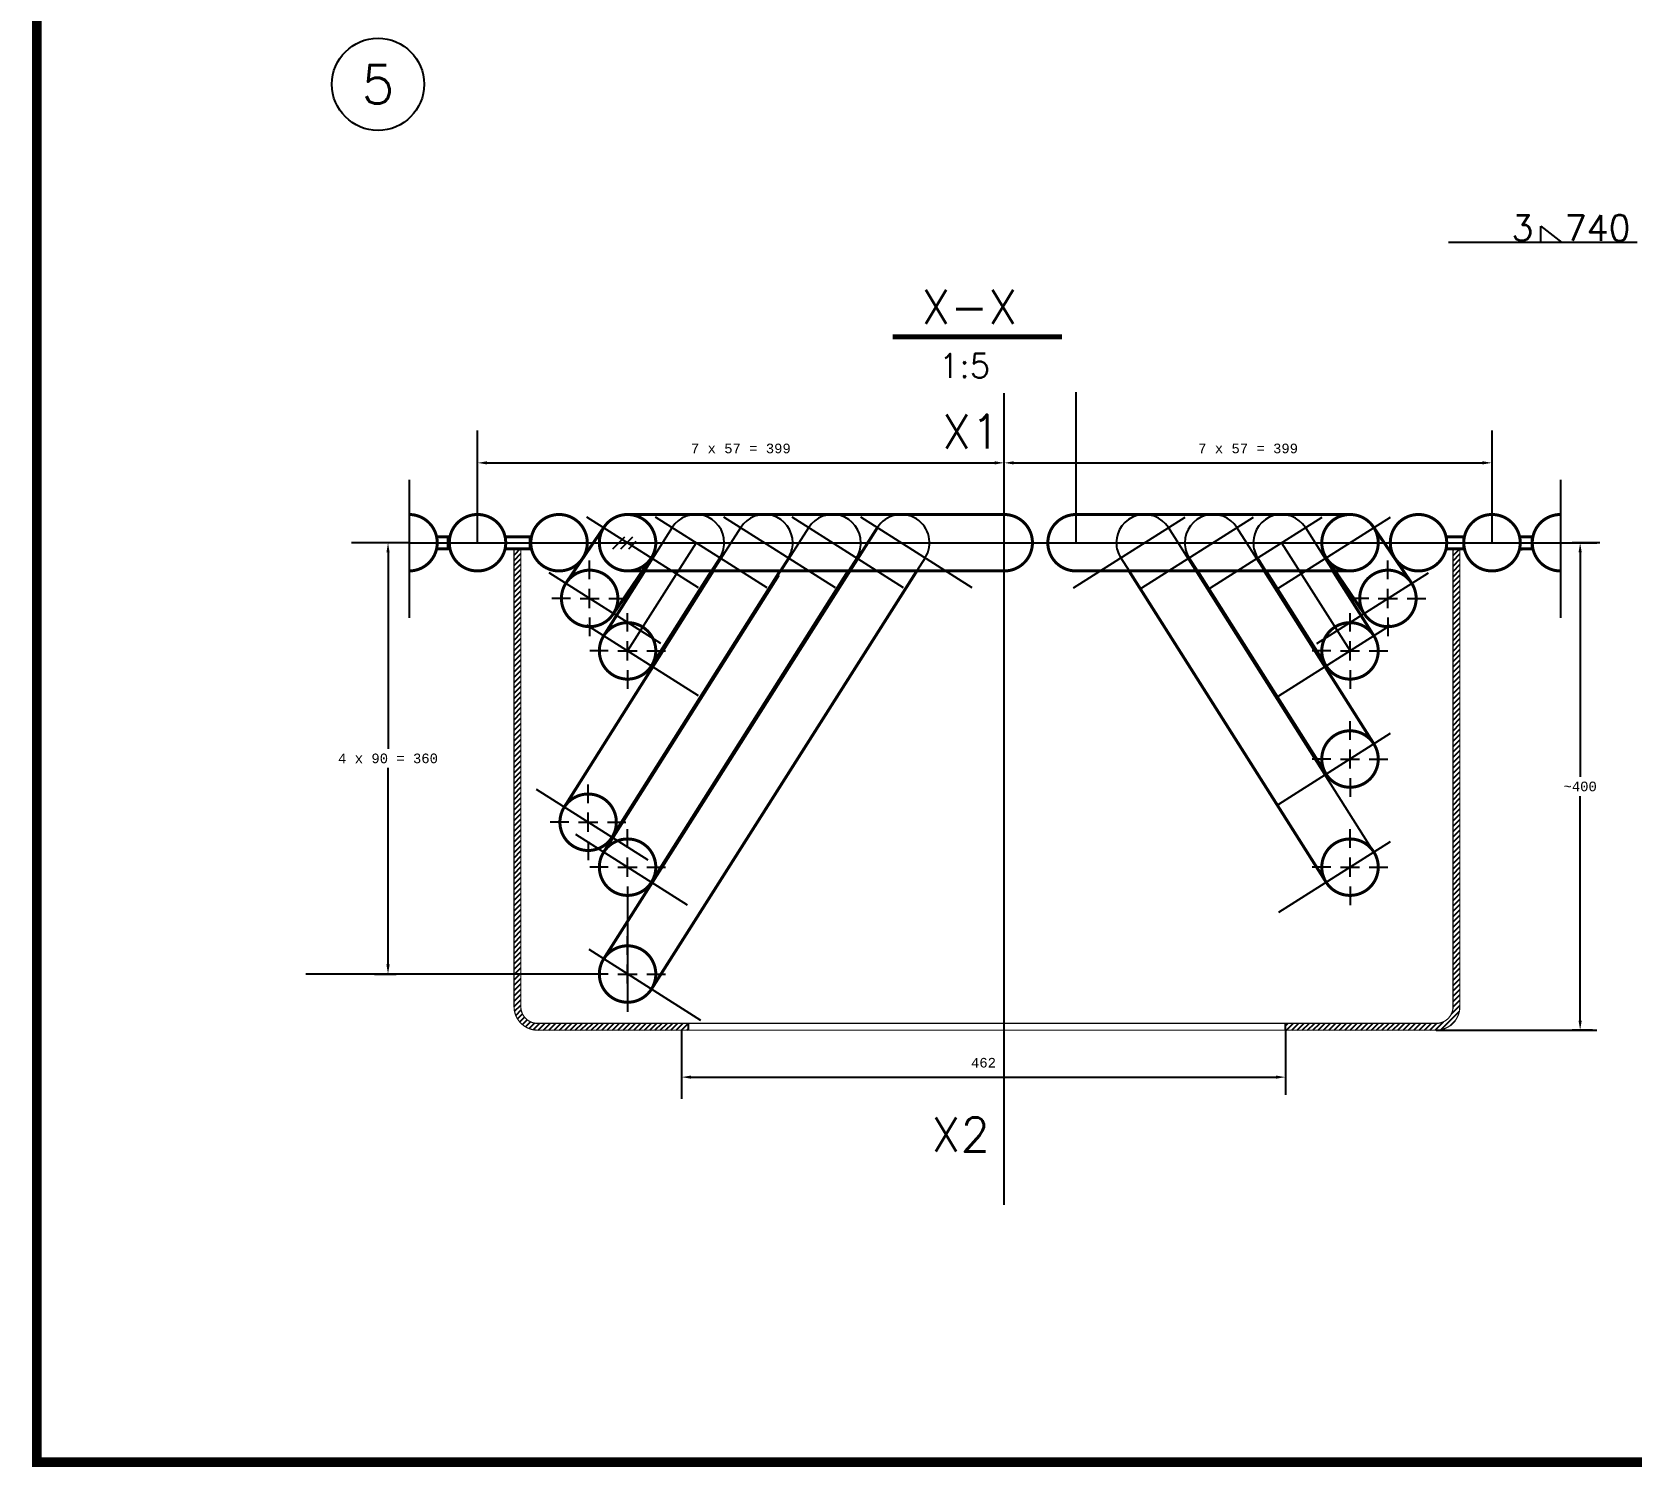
# Model space of a CAD drawing. Extents: x 13210 to 94108, y -7390 to 36310.
# Drawn here: x 13210 to 23191, y -7390 to 1566 of the extents above; entities that cross this region are included whole.
import ezdxf
from ezdxf.enums import TextEntityAlignment as Align

# ---------------------------------------------------------------- set-up
doc = ezdxf.new("R2010")
doc.units = 0
doc.header["$MEASUREMENT"] = 0
doc.header["$PDMODE"] = 3
doc.layers.get('0').update_dxf_attribs({"linetype": 'CONTINUOUS'})
doc.layers.get('DEFPOINTS').update_dxf_attribs({"linetype": 'CONTINUOUS'})
for name, color, linetype in [('NUMERY-KOL', 4, 'CONTINUOUS'), ('PRZEKROJE', 4, 'CONTINUOUS'), ('RAMKA', 7, 'CONTINUOUS'), ('WYMIAR1', 7, 'CONTINUOUS'), ('X-X', 1, 'CONTINUOUS')]:
    doc.layers.add(name, color=color, linetype=linetype)
doc.styles.add('MONOTXT', font='monotxt')
doc.styles.add('ROMANS', font='romans')
doc.styles.get("Standard").update_dxf_attribs({"font": 'romans.shx'})
doc.dimstyles.new('KWA', dxfattribs={"dimscale": 20, "dimtxt": 3, "dimasz": 3, "dimexe": 2.5, "dimexo": 2.5, "dimgap": 1.5, "dimtad": 0, "dimtih": 1, "dimtoh": 1, "dimdsep": 46, "dimtxsty": 'Standard', "dimcen": -3, "dimdle": 1.25, "dimadec": 0, "dimazin": 0, "dimtfac": 0.75, "dimtofl": 0, "dimtmove": 2, "dimatfit": 3, "dimfxl": 0, "dimtvp": 1.5, "dimtolj": 1, "dimtzin": 12, "dimarcsym": 0})

# ---------------------------------------------------------------- blocks, each defined once
blk = doc.blocks.new('*X10')
at = {"color": 0, "linetype": 'Continuous'}
for p, q in [((20515.4, 2345), (20525.4, 2355)), ((20522.1, 2345), (20532.1, 2355)), ((20528.7, 2345), (20535, 2351.3))]:
    blk.add_line(p, q, dxfattribs=at)
blk = doc.blocks.new('*D196')
at = {"color": 0, "linetype": 'ByBlock'}
for p, q in [((22996.4, -1621.2), (22823.4, -1621.2)), ((22873.4, -1681.2), (22873.4, -3082.3)), ((22873.4, -4603.4), (22873.4, -3202.3)), ((22951.4, -4663.4), (22823.4, -4663.4))]:
    blk.add_line(p, q, dxfattribs=at)
for points in [[(22863.4, -1681.2), (22883.4, -1681.2), (22873.4, -1621.2)], [(22863.4, -4603.4), (22883.4, -4603.4), (22873.4, -4663.4)]]:
    blk.add_solid(points, dxfattribs=at)
at = {"layer": 'DEFPOINTS', "color": 0, "linetype": 'ByBlock'}
for p in [(23046.4, -1621.2), (22873.4, -4663.4), (23001.4, -4663.4)]:
    blk.add_point(p, dxfattribs=at)
at = {"color": 0, "linetype": 'ByBlock', "style": 'MONOTXT'}
blk.add_text('~400', height=60, dxfattribs=at).set_placement((22873.4, -3142.3), align=Align.MIDDLE_CENTER)
blk = doc.blocks.new('*D195')
at = {"color": 0, "linetype": 'ByBlock'}
for p, q in [((15991, -1099.7), (15991, -1072.7)), ((19278.5, -1126.7), (19278.5, -1072.7)), ((16051, -1122.7), (19218.5, -1122.7))]:
    blk.add_line(p, q, dxfattribs=at)
for points in [[(16051, -1112.7), (16051, -1132.7), (15991, -1122.7)], [(19218.5, -1112.7), (19218.5, -1132.7), (19278.5, -1122.7)]]:
    blk.add_solid(points, dxfattribs=at)
at = {"layer": 'DEFPOINTS', "color": 0, "linetype": 'ByBlock'}
for p in [(15991, -1149.7), (19278.5, -1122.7), (19278.5, -1176.7)]:
    blk.add_point(p, dxfattribs=at)
at = {"color": 0, "linetype": 'ByBlock', "style": 'MONOTXT'}
blk.add_text('7 x 57 = 399', height=60, dxfattribs=at).set_placement((17634.7, -1032.7), align=Align.MIDDLE_CENTER)
blk = doc.blocks.new('*D194')
at = {"color": 0, "linetype": 'ByBlock'}
for p, q in [((19278.5, -1126.7), (19278.5, -1072.7)), ((22323.2, -1099.7), (22323.2, -1072.7)), ((19338.5, -1122.7), (22263.2, -1122.7))]:
    blk.add_line(p, q, dxfattribs=at)
for points in [[(19338.5, -1112.7), (19338.5, -1132.7), (19278.5, -1122.7)], [(22263.2, -1112.7), (22263.2, -1132.7), (22323.2, -1122.7)]]:
    blk.add_solid(points, dxfattribs=at)
at = {"layer": 'DEFPOINTS', "color": 0, "linetype": 'ByBlock'}
for p in [(19278.5, -1176.7), (22323.2, -1122.7), (22323.2, -1149.7)]:
    blk.add_point(p, dxfattribs=at)
at = {"color": 0, "linetype": 'ByBlock', "style": 'MONOTXT'}
blk.add_text('7 x 57 = 399', height=60, dxfattribs=at).set_placement((20800.9, -1032.7), align=Align.MIDDLE_CENTER)
blk = doc.blocks.new('*D193')
at = {"color": 0, "linetype": 'ByBlock'}
for p, q in [((15410.4, -1621.2), (15382.4, -1621.2)), ((15432.4, -1681.2), (15432.4, -2907.2)), ((15432.4, -4253.2), (15432.4, -3027.2)), ((15348.4, -4313.2), (15482.4, -4313.2))]:
    blk.add_line(p, q, dxfattribs=at)
for points in [[(15422.4, -1681.2), (15442.4, -1681.2), (15432.4, -1621.2)], [(15422.4, -4253.2), (15442.4, -4253.2), (15432.4, -4313.2)]]:
    blk.add_solid(points, dxfattribs=at)
at = {"layer": 'DEFPOINTS', "color": 0, "linetype": 'ByBlock'}
for p in [(15460.4, -1621.2), (15298.4, -4313.2), (15432.4, -4313.2)]:
    blk.add_point(p, dxfattribs=at)
at = {"color": 0, "linetype": 'ByBlock', "style": 'MONOTXT'}
blk.add_text('4 x 90 = 360', height=60, dxfattribs=at).set_placement((15432.4, -2967.2), align=Align.MIDDLE_CENTER)
blk = doc.blocks.new('*D192')
at = {"color": 0, "linetype": 'ByBlock'}
for p, q in [((17264.4, -4898.7), (17264.4, -5006.7)), ((17324.4, -4956.7), (20974.2, -4956.7)), ((21034.2, -4925.7), (21034.2, -5006.7))]:
    blk.add_line(p, q, dxfattribs=at)
for points in [[(17324.4, -4946.7), (17324.4, -4966.7), (17264.4, -4956.7)], [(20974.2, -4946.7), (20974.2, -4966.7), (21034.2, -4956.7)]]:
    blk.add_solid(points, dxfattribs=at)
at = {"layer": 'DEFPOINTS', "color": 0, "linetype": 'ByBlock'}
for p in [(17264.4, -4848.7), (21034.2, -4875.7), (21034.2, -4956.7)]:
    blk.add_point(p, dxfattribs=at)
at = {"color": 0, "linetype": 'ByBlock', "style": 'MONOTXT'}
blk.add_text('462', height=60, dxfattribs=at).set_placement((19149.3, -4866.7), align=Align.MIDDLE_CENTER)

msp = doc.modelspace()

# ---------------------------------------------------------------- linework, layer by layer
at = {"layer": 'NUMERY-KOL'}
msp.add_circle((15370, 1240), 288, dxfattribs=at)
at = {"layer": 'PRZEKROJE', "linetype": 'Continuous'}
for p, q in [((15563.47859, -1229.33477), (15563.47859, -2089.63686)), ((22750.72805, -1229.33477), (22750.72805, -2089.63686)), ((17371.00703, -1902.14658), (16674.0313, -1460.72861)), ((17503.87638, -1715.54717), (17101.5313, -1460.72861)), ((18226.00703, -1902.14658), (17529.0313, -1460.72861)), ((18650.90808, -1902.14658), (17953.93234, -1460.72861)), ((19079.50703, -1902.14658), (18382.5313, -1460.72861)), ((19710.947, -1902.14658), (20407.92274, -1460.72861)), ((20138.447, -1902.14658), (20835.42274, -1460.72861)), ((20860.57766, -1715.54717), (21262.92274, -1460.72861)), ((20993.447, -1902.14658), (21690.42274, -1460.72861)), ((17206.07766, -1526.94131), (17034.72747, -1797.49424)), ((17462.22747, -1797.49424), (17633.57766, -1526.94131)), ((17887.12851, -1797.49424), (18058.4787, -1526.94131)), ((21585.87638, -3551.94131), (20303.37638, -1526.94131)), ((20902.22657, -1797.49424), (20730.87638, -1526.94131)), ((21158.37638, -1526.94131), (21329.72657, -1797.49424)), ((15563.47859, -1621.24424), (22750.72805, -1621.24424)), ((17354.97702, -1621.24424), (16927.47702, -2296.24424)), ((21009.47702, -1621.24424), (21436.97702, -2296.24424)), ((17451.97657, -1797.49424), (17503.87638, -1715.54717)), ((17798.50703, -1902.14658), (17503.87638, -1715.54717)), ((17931.37638, -1715.54717), (17879.47657, -1797.49424)), ((18358.87638, -1715.54717), (18306.97657, -1797.49424)), ((20005.57766, -1715.54717), (20057.47747, -1797.49424)), ((20433.07766, -1715.54717), (20484.97747, -1797.49424)), ((20565.947, -1902.14658), (20860.57766, -1715.54717)), ((20912.47747, -1797.49424), (20860.57766, -1715.54717)), ((17134.45769, -2249.77919), (16437.48196, -1808.36122)), ((21229.99635, -2249.77919), (21926.97208, -1808.36122)), ((17371.00703, -2577.14658), (16674.0313, -2135.72861)), ((20993.447, -2577.14658), (21690.42274, -2135.72861)), ((20993.447, -3252.14658), (21690.42274, -2810.72861)), ((17055.97395, -3602.9883), (16358.99821, -3161.57033)), ((17302.0729, -3883.4883), (16605.09717, -3442.07033)), ((20993.447, -3927.14658), (21690.42274, -3485.72861)), ((17384.15062, -4602.47085), (16687.17488, -4161.05288)), ((17307.23798, -4663.40832), (17307.23798, -4621.24424)), ((21034.16717, -4663.40832), (21034.16717, -4621.24424))]:
    msp.add_line(p, q, dxfattribs=at)
at = {"layer": 'PRZEKROJE', "color": 0, "linetype": 'Continuous'}
for p, q in [((16219.08243, -1698.08541), (16261.24652, -1655.92133)), ((16219.08243, -1664.93978), (16225.27798, -1658.74424)), ((16219.08243, -1731.23104), (16261.24652, -1689.06696)), ((22046.08346, -1664.93978), (22052.279, -1658.74424)), ((22080.15863, -1700.54993), (22122.32272, -1658.38584)), ((22080.15863, -1667.4043), (22088.81869, -1658.74424)), ((22080.15863, -1733.69556), (22122.32272, -1691.53147)), ((22507.65863, -1667.4043), (22516.31869, -1658.74424)), ((16219.08243, -1764.37667), (16261.24652, -1722.21259)), ((16219.08243, -1797.5223), (16261.24652, -1755.35822)), ((16219.08243, -1830.66793), (16261.24652, -1788.50385)), ((22080.15863, -1766.84119), (22122.32272, -1724.6771)), ((22080.15863, -1799.98682), (22122.32272, -1757.82273)), ((22080.15863, -1833.13245), (22122.32272, -1790.96836)), ((16219.08243, -1863.81356), (16261.24652, -1821.64948)), ((16219.08243, -1896.9592), (16261.24652, -1854.79511)), ((16219.08243, -1930.10483), (16261.24652, -1887.94074)), ((22080.15863, -1866.27808), (22122.32272, -1824.11399)), ((22080.15863, -1899.42371), (22122.32272, -1857.25962)), ((22080.15863, -1932.56934), (22122.32272, -1890.40525)), ((16219.08243, -1963.25046), (16261.24652, -1921.08637)), ((16219.08243, -1996.39609), (16261.24652, -1954.232)), ((16219.08243, -2029.54172), (16261.24652, -1987.37763)), ((22080.15863, -1965.71497), (22122.32272, -1923.55088)), ((22080.15863, -1998.8606), (22122.32272, -1956.69651)), ((22080.15863, -2032.00623), (22122.32272, -1989.84214)), ((16219.08243, -2062.68735), (16261.24652, -2020.52326)), ((16219.08243, -2095.83298), (16261.24652, -2053.66889)), ((16219.08243, -2128.97861), (16261.24652, -2086.81452)), ((22080.15863, -2065.15186), (22122.32272, -2022.98777)), ((22080.15863, -2098.29749), (22122.32272, -2056.1334)), ((22080.15863, -2131.44312), (22122.32272, -2089.27903)), ((16219.08243, -2162.12424), (16261.24652, -2119.96015)), ((16219.08243, -2195.26987), (16261.24652, -2153.10578)), ((16219.08243, -2228.4155), (16261.24652, -2186.25141)), ((22080.15863, -2164.58875), (22122.32272, -2122.42467)), ((22080.15863, -2197.73438), (22122.32272, -2155.5703)), ((22080.15863, -2230.88001), (22122.32272, -2188.71593)), ((16219.08243, -2261.56113), (16261.24652, -2219.39704)), ((16219.08243, -2294.70676), (16261.24652, -2252.54267)), ((16219.08243, -2327.85239), (16261.24652, -2285.6883)), ((22080.15863, -2264.02564), (22122.32272, -2221.86156)), ((22080.15863, -2297.17127), (22122.32272, -2255.00719)), ((22080.15863, -2330.3169), (22122.32272, -2288.15282)), ((16219.08243, -2360.99802), (16261.24652, -2318.83393)), ((16219.08243, -2394.14365), (16261.24652, -2351.97956)), ((16219.08243, -2427.28928), (16261.24652, -2385.12519)), ((22080.15863, -2363.46253), (22122.32272, -2321.29845)), ((22080.15863, -2396.60817), (22122.32272, -2354.44408)), ((22080.15863, -2429.7538), (22122.32272, -2387.58971)), ((16219.08243, -2460.43491), (16261.24652, -2418.27082)), ((16219.08243, -2493.58054), (16261.24652, -2451.41645)), ((16219.08243, -2526.72617), (16261.24652, -2484.56208)), ((22080.15863, -2462.89943), (22122.32272, -2420.73534)), ((22080.15863, -2496.04506), (22122.32272, -2453.88097)), ((22080.15863, -2529.19069), (22122.32272, -2487.0266)), ((16219.08243, -2559.8718), (16261.24652, -2517.70771)), ((16219.08243, -2593.01743), (16261.24652, -2550.85335)), ((16219.08243, -2626.16306), (16261.24652, -2583.99898)), ((22080.15863, -2562.33632), (22122.32272, -2520.17223)), ((22080.15863, -2595.48195), (22122.32272, -2553.31786)), ((22080.15863, -2628.62758), (22122.32272, -2586.46349)), ((16219.08243, -2659.30869), (16261.24652, -2617.14461)), ((16219.08243, -2692.45432), (16261.24652, -2650.29024)), ((16219.08243, -2725.59995), (16261.24652, -2683.43587)), ((22080.15863, -2661.77321), (22122.32272, -2619.60912)), ((22080.15863, -2694.91884), (22122.32272, -2652.75475)), ((22080.15863, -2728.06447), (22122.32272, -2685.90038)), ((16219.08243, -2758.74558), (16261.24652, -2716.5815)), ((16219.08243, -2791.89122), (16261.24652, -2749.72713)), ((16219.08243, -2825.03685), (16261.24652, -2782.87276)), ((22080.15863, -2761.2101), (22122.32272, -2719.04601)), ((22080.15863, -2794.35573), (22122.32272, -2752.19164)), ((22080.15863, -2827.50136), (22122.32272, -2785.33727)), ((16219.08243, -2858.18248), (16261.24652, -2816.01839)), ((16219.08243, -2891.32811), (16261.24652, -2849.16402)), ((16219.08243, -2924.47374), (16261.24652, -2882.30965)), ((22080.15863, -2860.64699), (22122.32272, -2818.4829)), ((22080.15863, -2893.79262), (22122.32272, -2851.62853)), ((22080.15863, -2926.93825), (22122.32272, -2884.77416)), ((16219.08243, -2957.61937), (16261.24652, -2915.45528)), ((16219.08243, -2990.765), (16261.24652, -2948.60091)), ((16219.08243, -3023.91063), (16261.24652, -2981.74654)), ((22080.15863, -2960.08388), (22122.32272, -2917.91979)), ((22080.15863, -2993.22951), (22122.32272, -2951.06542)), ((22080.15863, -3026.37514), (22122.32272, -2984.21105)), ((16219.08243, -3057.05626), (16261.24652, -3014.89217)), ((16219.08243, -3090.20189), (16261.24652, -3048.0378)), ((16219.08243, -3123.34752), (16261.24652, -3081.18343)), ((22080.15863, -3059.52077), (22122.32272, -3017.35668)), ((22080.15863, -3092.6664), (22122.32272, -3050.50232)), ((22080.15863, -3125.81203), (22122.32272, -3083.64795)), ((16219.08243, -3156.49315), (16261.24652, -3114.32906)), ((16219.08243, -3189.63878), (16261.24652, -3147.47469)), ((16219.08243, -3222.78441), (16261.24652, -3180.62032)), ((22080.15863, -3158.95766), (22122.32272, -3116.79358)), ((22080.15863, -3192.10329), (22122.32272, -3149.93921)), ((22080.15863, -3225.24892), (22122.32272, -3183.08484)), ((16219.08243, -3255.93004), (16261.24652, -3213.76595)), ((16219.08243, -3289.07567), (16261.24652, -3246.91158)), ((16219.08243, -3322.2213), (16261.24652, -3280.05721)), ((22080.15863, -3258.39455), (22122.32272, -3216.23047)), ((22080.15863, -3291.54019), (22122.32272, -3249.3761)), ((22080.15863, -3324.68582), (22122.32272, -3282.52173)), ((16219.08243, -3355.36693), (16261.24652, -3313.20284)), ((16219.08243, -3388.51256), (16261.24652, -3346.34847)), ((16219.08243, -3421.65819), (16261.24652, -3379.4941)), ((22080.15863, -3357.83145), (22122.32272, -3315.66736)), ((22080.15863, -3390.97708), (22122.32272, -3348.81299)), ((22080.15863, -3424.12271), (22122.32272, -3381.95862)), ((16219.08243, -3454.80382), (16261.24652, -3412.63973)), ((16219.08243, -3487.94945), (16261.24652, -3445.78537)), ((16219.08243, -3521.09508), (16261.24652, -3478.931)), ((22080.15863, -3457.26834), (22122.32272, -3415.10425)), ((22080.15863, -3490.41397), (22122.32272, -3448.24988)), ((22080.15863, -3523.5596), (22122.32272, -3481.39551)), ((16219.08243, -3554.24071), (16261.24652, -3512.07663)), ((16219.08243, -3587.38634), (16261.24652, -3545.22226)), ((16219.08243, -3620.53197), (16261.24652, -3578.36789)), ((22080.15863, -3556.70523), (22122.32272, -3514.54114)), ((22080.15863, -3589.85086), (22122.32272, -3547.68677)), ((22080.15863, -3622.99649), (22122.32272, -3580.8324)), ((16219.08243, -3653.6776), (16261.24652, -3611.51352)), ((16219.08243, -3686.82324), (16261.24652, -3644.65915)), ((16219.08243, -3719.96887), (16261.24652, -3677.80478)), ((22080.15863, -3656.14212), (22122.32272, -3613.97803)), ((22080.15863, -3689.28775), (22122.32272, -3647.12366)), ((22080.15863, -3722.43338), (22122.32272, -3680.26929)), ((16219.08243, -3753.1145), (16261.24652, -3710.95041)), ((16219.08243, -3786.26013), (16261.24652, -3744.09604)), ((16219.08243, -3819.40576), (16261.24652, -3777.24167)), ((22080.15863, -3755.57901), (22122.32272, -3713.41492)), ((22080.15863, -3788.72464), (22122.32272, -3746.56055)), ((22080.15863, -3821.87027), (22122.32272, -3779.70618)), ((16219.08243, -3852.55139), (16261.24652, -3810.3873)), ((16219.08243, -3885.69702), (16261.24652, -3843.53293)), ((16219.08243, -3918.84265), (16261.24652, -3876.67856)), ((22080.15863, -3855.0159), (22122.32272, -3812.85181)), ((22080.15863, -3888.16153), (22122.32272, -3845.99744)), ((22080.15863, -3921.30716), (22122.32272, -3879.14307)), ((16219.08243, -3951.98828), (16261.24652, -3909.82419)), ((16219.08243, -3985.13391), (16261.24652, -3942.96982)), ((16219.08243, -4018.27954), (16261.24652, -3976.11545)), ((22080.15863, -3954.45279), (22122.32272, -3912.2887)), ((22080.15863, -3987.59842), (22122.32272, -3945.43434)), ((22080.15863, -4020.74405), (22122.32272, -3978.57997)), ((16219.08243, -4051.42517), (16261.24652, -4009.26108)), ((16219.08243, -4084.5708), (16261.24652, -4042.40671)), ((16219.08243, -4117.71643), (16261.24652, -4075.55234)), ((22080.15863, -4053.88968), (22122.32272, -4011.7256)), ((22080.15863, -4087.03531), (22122.32272, -4044.87123)), ((22080.15863, -4120.18094), (22122.32272, -4078.01686)), ((16219.08243, -4150.86206), (16261.24652, -4108.69797)), ((16219.08243, -4184.00769), (16261.24652, -4141.8436)), ((16219.08243, -4217.15332), (16261.24652, -4174.98923)), ((22080.15863, -4153.32657), (22122.32272, -4111.16249)), ((22080.15863, -4186.47221), (22122.32272, -4144.30812)), ((22080.15863, -4219.61784), (22122.32272, -4177.45375)), ((16219.08243, -4250.29895), (16261.24652, -4208.13486)), ((16219.08243, -4283.44458), (16261.24652, -4241.28049)), ((16219.08243, -4316.59021), (16261.24652, -4274.42612)), ((22080.15863, -4252.76347), (22122.32272, -4210.59938)), ((22080.15863, -4285.9091), (22122.32272, -4243.74501)), ((22080.15863, -4319.05473), (22122.32272, -4276.89064)), ((16219.08243, -4349.73584), (16261.24652, -4307.57175)), ((16219.08243, -4382.88147), (16261.24652, -4340.71739)), ((16219.08243, -4416.0271), (16261.24652, -4373.86302)), ((22080.15863, -4352.20036), (22122.32272, -4310.03627)), ((22080.15863, -4385.34599), (22122.32272, -4343.1819)), ((22080.15863, -4418.49162), (22122.32272, -4376.32753)), ((16219.08243, -4449.17273), (16261.24652, -4407.00865)), ((16219.08243, -4482.31836), (16261.24652, -4440.15428)), ((16219.08243, -4515.46399), (16261.24652, -4473.29991)), ((22080.1498, -4517.93734), (22122.32272, -4475.76442)), ((22080.15863, -4451.63725), (22122.32272, -4409.47316)), ((22080.15863, -4484.78288), (22122.32272, -4442.61879)), ((16221.99815, -4545.6939), (16261.24652, -4506.44554)), ((16229.62539, -4571.2123), (16263.3553, -4537.48238)), ((16240.7069, -4593.27642), (16271.73571, -4562.2476)), ((16254.69161, -4612.43734), (16284.62127, -4582.50768)), ((22003.70624, -4660.67216), (22119.58656, -4544.79184)), ((22070.29207, -4560.9407), (22122.32272, -4508.91005)), ((16271.36139, -4628.91319), (16301.33053, -4598.94404)), ((16290.72399, -4642.69621), (16321.88603, -4611.53417)), ((16313.01652, -4653.54931), (16347.03759, -4619.52824)), ((16338.82363, -4660.88783), (16378.46723, -4621.24424)), ((16369.44877, -4663.40832), (16411.61286, -4621.24424)), ((16402.5944, -4663.40832), (16444.75849, -4621.24424)), ((16435.74003, -4663.40832), (16477.90412, -4621.24424)), ((16468.88566, -4663.40832), (16511.04975, -4621.24424)), ((16502.03129, -4663.40832), (16544.19538, -4621.24424)), ((16535.17692, -4663.40832), (16577.34101, -4621.24424)), ((16568.32255, -4663.40832), (16610.48664, -4621.24424)), ((16601.46819, -4663.40832), (16643.63227, -4621.24424)), ((16634.61382, -4663.40832), (16676.7779, -4621.24424)), ((16667.75945, -4663.40832), (16709.92353, -4621.24424)), ((16700.90508, -4663.40832), (16743.06916, -4621.24424)), ((16734.05071, -4663.40832), (16776.21479, -4621.24424)), ((16767.19634, -4663.40832), (16809.36042, -4621.24424)), ((16800.34197, -4663.40832), (16842.50605, -4621.24424)), ((16833.4876, -4663.40832), (16875.65169, -4621.24424)), ((16866.63323, -4663.40832), (16908.79732, -4621.24424)), ((16899.77886, -4663.40832), (16941.94295, -4621.24424)), ((16932.92449, -4663.40832), (16975.08858, -4621.24424)), ((16966.07012, -4663.40832), (17008.23421, -4621.24424)), ((16999.21575, -4663.40832), (17041.37984, -4621.24424)), ((17032.36138, -4663.40832), (17074.52547, -4621.24424)), ((17065.50701, -4663.40832), (17107.6711, -4621.24424)), ((17098.65264, -4663.40832), (17140.81673, -4621.24424)), ((17131.79827, -4663.40832), (17173.96236, -4621.24424)), ((17164.9439, -4663.40832), (17207.10799, -4621.24424)), ((17198.08953, -4663.40832), (17240.25362, -4621.24424)), ((17231.23516, -4663.40832), (17273.39925, -4621.24424)), ((17264.38079, -4663.40832), (17306.54488, -4621.24424)), ((17297.52642, -4663.40832), (17307.23798, -4653.69677)), ((21034.16717, -4635.84232), (21048.76525, -4621.24424)), ((21039.7468, -4663.40832), (21081.91088, -4621.24424)), ((21072.89243, -4663.40832), (21115.05651, -4621.24424)), ((21106.03806, -4663.40832), (21148.20214, -4621.24424)), ((21139.18369, -4663.40832), (21181.34777, -4621.24424)), ((21172.32932, -4663.40832), (21214.4934, -4621.24424)), ((21205.47495, -4663.40832), (21247.63903, -4621.24424)), ((21238.62058, -4663.40832), (21280.78466, -4621.24424)), ((21271.76621, -4663.40832), (21313.9303, -4621.24424)), ((21304.91184, -4663.40832), (21347.07593, -4621.24424)), ((21338.05747, -4663.40832), (21380.22156, -4621.24424)), ((21371.2031, -4663.40832), (21413.36719, -4621.24424)), ((21404.34873, -4663.40832), (21446.51282, -4621.24424)), ((21437.49436, -4663.40832), (21479.65845, -4621.24424)), ((21470.63999, -4663.40832), (21512.80408, -4621.24424)), ((21503.78562, -4663.40832), (21545.94971, -4621.24424)), ((21536.93125, -4663.40832), (21579.09534, -4621.24424)), ((21570.07688, -4663.40832), (21612.24097, -4621.24424)), ((21603.22251, -4663.40832), (21645.3866, -4621.24424)), ((21636.36814, -4663.40832), (21678.53223, -4621.24424)), ((21669.51377, -4663.40832), (21711.67786, -4621.24424)), ((21702.6594, -4663.40832), (21744.82349, -4621.24424)), ((21735.80503, -4663.40832), (21777.96912, -4621.24424)), ((21768.95066, -4663.40832), (21811.11475, -4621.24424)), ((21802.09629, -4663.40832), (21844.26038, -4621.24424)), ((21835.24192, -4663.40832), (21877.40601, -4621.24424)), ((21868.38755, -4663.40832), (21910.55164, -4621.24424)), ((21901.53318, -4663.40832), (21943.69727, -4621.24424)), ((21934.67882, -4663.40832), (21976.85173, -4621.23541)), ((21967.82445, -4663.40832), (22019.8551, -4611.37767)), ((22063.16006, -4634.36397), (22093.27837, -4604.24566))]:
    msp.add_line(p, q, dxfattribs=at)
at = {"layer": 'PRZEKROJE'}
msp.add_line((18784.87638, -1715.54717), (18732.97657, -1797.49424), dxfattribs=at)
at = {"layer": 'PRZEKROJE', "linetype": 'Continuous'}
for points, const_width in [([(15563.47859, -1797.49424, 0.4142135624), (15739.72859, -1621.24424, 0.4142135624), (15563.47859, -1444.99424, 1)], 18.75), ([(19278.47702, -1444.99424, -0.4142135624), (19454.72702, -1621.24424, -1)], 18.75), ([(19726.97702, -1444.99424, 0.4142135624), (19550.72702, -1621.24424, 1)], 18.75), ([(22750.72805, -1444.99424, 0.4142135624), (22574.47805, -1621.24424, 1)], 18.75), ([(22122.32272, -1658.74424), (22122.32272, -4516.57809, -0.4142135624), (21975.49248, -4663.40832), (16365.91266, -4663.40832, -0.4142135624), (16219.08243, -4516.57809), (16219.08243, -1658.74424)], 7.5), ([(22080.15863, -1658.74424), (22080.15863, -4516.57809, -0.4142135624), (21975.49248, -4621.24424), (16365.91266, -4621.24424, -0.4142135624), (16261.24652, -4516.57809), (16261.24652, -1658.74424)], 7.5), ([(19454.72702, -1621.24424, -0.4142135624), (19278.47702, -1797.49424, -1)], 18.75), ([(19550.72702, -1621.24424, 0.4142135624), (19726.97702, -1797.49424, 1)], 18.75), ([(22574.47805, -1621.24424, 0.4142135624), (22750.72805, -1797.49424, 1)], 18.75)]:
    msp.add_lwpolyline(points, format="xyb", dxfattribs=dict(at, const_width=const_width))
at = {"layer": 'PRZEKROJE', "linetype": 'Continuous', "const_width": 18.75}
for points in [[(15814.72859, -1621.24424, 1), (16167.22859, -1621.24424, 1)], [(16676.22702, -1621.24424, -1), (16323.72702, -1621.24424, -1)], [(17103.72702, -1621.24424, -1), (16751.22702, -1621.24424, -1)], [(21260.72702, -1621.24424, 1), (21613.22702, -1621.24424, 1)], [(21688.22702, -1621.24424, 1), (22040.72702, -1621.24424, 1)], [(22146.97805, -1621.24424, 1), (22499.47805, -1621.24424, 1)], [(16867.17768, -1968.87684, -1), (16514.67768, -1968.87684, -1)], [(21497.27636, -1968.87684, 1), (21849.77636, -1968.87684, 1)], [(17103.72702, -2296.24424, -1), (16751.22702, -2296.24424, -1)], [(21260.72702, -2296.24424, 1), (21613.22702, -2296.24424, 1)], [(21260.72702, -2971.24424, 1), (21613.22702, -2971.24424, 1)], [(16857.62806, -3365.74424, -1), (16505.12806, -3365.74424, -1)], [(17103.72702, -3646.24424, -1), (16751.22702, -3646.24424, -1)], [(21260.72702, -3646.24424, 1), (21613.22702, -3646.24424, 1)], [(17103.72702, -4313.24424, -1), (16751.22702, -4313.24424, -1)]]:
    msp.add_lwpolyline(points, format="xyb", close=True, dxfattribs=at)
for points in [[(19278.47702, -1444.99424), (16927.47702, -1444.99424)], [(19726.97702, -1444.99424), (21436.97702, -1444.99424)], [(15728.44249, -1583.74424), (15807.47805, -1583.74424), (15807.47805, -1583.74424), (15807.47805, -1658.74424), (15728.44249, -1658.74424)], [(16163.48363, -1583.74424), (16319.97702, -1583.74424), (16319.97702, -1583.74424), (16319.97702, -1658.74424), (16169.97702, -1658.74424)], [(16778.57766, -1526.94131), (16542.02832, -1874.57392)], [(16778.57766, -4218.94131), (18487.07766, -1526.94131)], [(21585.87638, -1526.94131), (21822.42572, -1874.57392)], [(22036.69146, -1583.74424), (22146.97805, -1583.74424), (22146.97805, -1583.74424), (22146.97805, -1658.74424), (22036.69146, -1658.74424)], [(22495.44249, -1583.74424), (22574.47805, -1583.74424), (22574.47805, -1583.74424), (22574.47805, -1658.74424), (22495.44249, -1658.74424)], [(17034.72747, -1797.49424), (16778.57766, -2201.94131)], [(17879.47657, -1797.49424), (16830.27742, -3460.04717)], [(16839.82704, -2063.17977), (17076.37638, -1715.54717)], [(16927.47702, -1797.49424), (17879.47657, -1797.49424)], [(17076.37638, -2390.54717), (17451.97657, -1797.49424)], [(18732.97657, -1797.49424), (17076.37638, -4407.54717)], [(18304.37761, -1797.49424), (17076.37638, -3740.54717)], [(17445.72774, -1823.54644), (17462.22747, -1797.49424)], [(17879.47657, -1797.49424), (19278.47702, -1797.49424)], [(20484.97747, -1797.49424), (19726.97702, -1797.49424)], [(20057.47747, -1797.49424), (21288.07766, -3740.54717)], [(21436.97702, -1797.49424), (20484.97747, -1797.49424)], [(20484.97747, -1797.49424), (21288.07766, -3065.54717)], [(20918.7263, -1823.54644), (20902.22657, -1797.49424)], [(21288.07766, -2390.54717), (20912.47747, -1797.49424)], [(21524.627, -2063.17977), (21288.07766, -1715.54717)], [(21329.72657, -1797.49424), (21585.87638, -2201.94131)], [(16532.4787, -3271.44131), (17445.72774, -1823.54644)], [(16778.57766, -3551.94131), (17870.62878, -1823.54644)], [(21585.87638, -2876.94131), (20918.7263, -1823.54644)]]:
    msp.add_lwpolyline(points, dxfattribs=at)
at = {"layer": 'PRZEKROJE', "linetype": 'Continuous'}
for centre, start, end in [((17354.97702, -1621.24424), 360, 147.652556501), ((17782.47702, -1621.24424), 360, 147.652556501), ((18207.37806, -1621.24424), 360, 147.652556501), ((18635.97702, -1621.24424), 327.652556501, 147.652556501), ((20154.47702, -1621.24424), 32.347443499, 180), ((20581.97702, -1621.24424), 32.347443499, 180), ((21009.47702, -1621.24424), 32.347443499, 180), ((17354.97702, -1621.24424), 327.652556501, 0), ((17782.47702, -1621.24424), 327.652556501, 0), ((18207.37806, -1621.24424), 327.652556501, 0), ((19276.97702, -1621.24424), 327.652556501, 0), ((20154.47702, -1621.24424), 180, 212.347443499), ((20581.97702, -1621.24424), 180, 212.347443499), ((21009.47702, -1621.24424), 180, 212.347443499)]:
    msp.add_arc(centre, 176.25, start, end, dxfattribs=at)
at = {"layer": 'RAMKA', "linetype": 'Continuous', "const_width": 60}
msp.add_lwpolyline([(13240, 36280), (94070, 36280), (94070, -7360), (13240, -7360)], close=True, dxfattribs=at)
at = {"layer": 'WYMIAR1'}
for p, q in [((22628, 252), (22628, 354)), ((22628, 354), (22760, 252)), ((23229, 252), (22051, 252)), ((19278.47702, -5753.89262), (19278.47702, -686.74424)), ((15990.97859, -1621.24424), (15990.97859, -920.74424)), ((22323.22805, -1621.24424), (22323.22805, -920.74424)), ((15563.47859, -1621.24424), (15204.37806, -1621.24424)), ((22750.72805, -1621.24424), (22977.37806, -1621.24424)), ((16690.92768, -1848.87684), (16690.92768, -1732.62684)), ((21673.52636, -1848.87684), (21673.52636, -1732.62684)), ((16570.92768, -1968.87684), (16454.67768, -1968.87684)), ((16630.92768, -1968.87684), (16750.92768, -1968.87684)), ((16690.92768, -2028.87684), (16690.92768, -1908.87684)), ((16810.92768, -1968.87684), (16927.17768, -1968.87684)), ((21553.52636, -1968.87684), (21437.27636, -1968.87684)), ((21613.52636, -1968.87684), (21733.52636, -1968.87684)), ((21673.52636, -2028.87684), (21673.52636, -1908.87684)), ((21793.52636, -1968.87684), (21909.77636, -1968.87684)), ((16690.92768, -2088.87684), (16690.92768, -2205.12684)), ((16927.47702, -2176.24424), (16927.47702, -2059.99424)), ((21436.97702, -2176.24424), (21436.97702, -2059.99424)), ((21673.52636, -2088.87684), (21673.52636, -2205.12684)), ((16927.47702, -2356.24424), (16927.47702, -2236.24424)), ((21436.97702, -2356.24424), (21436.97702, -2236.24424)), ((16807.47702, -2296.24424), (16691.22702, -2296.24424)), ((16867.47702, -2296.24424), (16987.47702, -2296.24424)), ((17047.47702, -2296.24424), (17163.72702, -2296.24424)), ((21316.97702, -2296.24424), (21200.72702, -2296.24424)), ((21376.97702, -2296.24424), (21496.97702, -2296.24424)), ((21556.97702, -2296.24424), (21673.22702, -2296.24424)), ((16927.47702, -2416.24424), (16927.47702, -2532.49424)), ((21436.97702, -2416.24424), (21436.97702, -2532.49424)), ((21436.97702, -2851.24424), (21436.97702, -2734.99424)), ((21316.97702, -2971.24424), (21200.72702, -2971.24424)), ((21376.97702, -2971.24424), (21496.97702, -2971.24424)), ((21436.97702, -3031.24424), (21436.97702, -2911.24424)), ((21556.97702, -2971.24424), (21673.22702, -2971.24424)), ((21436.97702, -3091.24424), (21436.97702, -3207.49424)), ((16681.37806, -3245.74424), (16681.37806, -3129.49424)), ((16561.37806, -3365.74424), (16445.12806, -3365.74424)), ((16621.37806, -3365.74424), (16741.37806, -3365.74424)), ((16681.37806, -3425.74424), (16681.37806, -3305.74424)), ((16801.37806, -3365.74424), (16917.62806, -3365.74424)), ((16681.37806, -3485.74424), (16681.37806, -3601.99424)), ((16927.47702, -3526.24424), (16927.47702, -3409.99424)), ((21436.97702, -3526.24424), (21436.97702, -3409.99424)), ((16927.47702, -3706.24424), (16927.47702, -3586.24424)), ((16927.47702, -3706.24424), (16927.47702, -3586.24424)), ((21436.97702, -3706.24424), (21436.97702, -3586.24424)), ((16807.47702, -3646.24424), (16691.22702, -3646.24424)), ((16867.47702, -3646.24424), (16987.47702, -3646.24424)), ((17047.47702, -3646.24424), (17163.72702, -3646.24424)), ((21316.97702, -3646.24424), (21200.72702, -3646.24424)), ((21376.97702, -3646.24424), (21496.97702, -3646.24424)), ((21556.97702, -3646.24424), (21673.22702, -3646.24424)), ((16927.47702, -3766.24424), (16927.47702, -4523.49424)), ((16927.47702, -3766.24424), (16927.47702, -3882.49424)), ((21436.97702, -3766.24424), (21436.97702, -3882.49424)), ((16927.47702, -4193.24424), (16927.47702, -4076.99424)), ((16927.47702, -4193.24424), (16927.47702, -4076.99424)), ((16927.47702, -4373.24424), (16927.47702, -4253.24424)), ((16927.47702, -4373.24424), (16927.47702, -4253.24424)), ((16807.47702, -4313.24424), (14918.32409, -4313.24424)), ((16867.47702, -4313.24424), (16987.47702, -4313.24424)), ((17047.47702, -4313.24424), (17163.72702, -4313.24424)), ((16927.47702, -4433.24424), (16927.47702, -4549.49424)), ((16927.47702, -4433.24424), (16927.47702, -4549.49424)), ((17264.38079, -4663.40832), (17264.38079, -5092.74424)), ((21034.16717, -4663.40832), (21034.16717, -5067.74424)), ((21975.49248, -4663.40832), (22977.37806, -4663.40832))]:
    msp.add_line(p, q, dxfattribs=at)
at = {"layer": 'X-X'}
msp.add_line((19726.97702, -1621.24424), (19726.97702, -682), dxfattribs=at)
at = {"layer": 'X-X', "const_width": 30}
msp.add_lwpolyline([(18582, -336), (19639, -336)], dxfattribs=at)

# ---------------------------------------------------------------- block references
at = {"layer": 'PRZEKROJE', "linetype": 'Continuous', "xscale": 7.5, "yscale": 7.5, "zscale": 7.5}
msp.add_blockref('*X10', (-137030.52298, -19246.24424), dxfattribs=at)

# ---------------------------------------------------------------- texts
at = {"layer": 'NUMERY-KOL', "style": 'ROMANS'}
msp.add_text('5', height=240, dxfattribs=at).set_placement((15370, 1240), align=Align.MIDDLE)
at = {"layer": 'WYMIAR1', "style": 'ROMANS'}
for s, p in [('3', (22444, 264)), ('740', (22777, 264))]:
    msp.add_text(s, height=160, dxfattribs=at).set_placement(p)
at = {"layer": 'X-X', "style": 'ROMANS'}
for s, height, p in [('X-X', 212, (18761, -255)), ('1:5', 150, (18870.76272, -591.12715)), ('X1', 212, (18890, -1033)), ('X2', 212, (18825, -5421))]:
    msp.add_text(s, height=height, dxfattribs=at).set_placement(p)

# ---------------------------------------------------------------- dimensions: what is measured, and where the dimension line sits
at = {"layer": 'WYMIAR1'}
for base, p1, p2, text, picture, middle in [((19278.47702, -1122.74424), (15990.97859, -1149.74424), (19278.47702, -1176.74424), '7 x 57 = 399', '*D195', (17634.72781, -1032.74424)), ((22323.22805, -1122.74424), (19278.47702, -1176.74424), (22323.22805, -1149.74424), '7 x 57 = 399', '*D194', (20800.85253, -1032.74424)), ((21034.16717, -4956.74424), (17264.38079, -4848.74424), (21034.16717, -4875.74424), '462', '*D192', (19149.27398, -4866.74424))]:
    dim = msp.add_linear_dim(base=base, p1=p1, p2=p2, text=text, dimstyle='KWA', dxfattribs=at)
    dim.commit()
    dim.dimension.update_dxf_attribs({"geometry": picture, "text_midpoint": middle})
for base, p1, p2, text, picture, middle in [((15432.37806, -4313.24424), (15460.37806, -1621.24424), (15298.37806, -4313.24424), '4 x 90 = 360', '*D193', (15432.37806, -2967.24424)), ((22873.37806, -4663.40832), (23046.37806, -1621.24424), (23001.37806, -4663.40832), '~400', '*D196', (22873.37806, -3142.32628))]:
    dim = msp.add_linear_dim(base=base, p1=p1, p2=p2, angle=90, text=text, dimstyle='KWA', dxfattribs=at)
    dim.commit()
    dim.dimension.update_dxf_attribs({"geometry": picture, "text_midpoint": middle})

doc.saveas('drawing.dxf')
